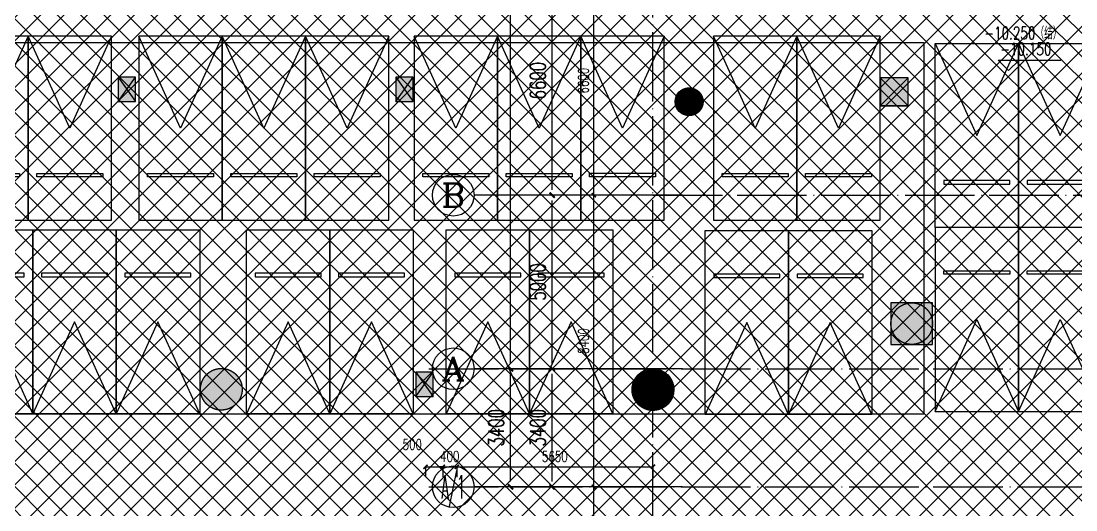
# Model space of a CAD drawing. Header units: millimetres. Extents: x 12325263 to 13848842, y -1463133 to 573208.
# Drawn here: x 12526656 to 12557023, y -1139953 to -1125871 of the extents above; entities that cross this region are included whole.
import ezdxf
from ezdxf.enums import TextEntityAlignment as Align
from ezdxf.xclip import XClip

# ---------------------------------------------------------------- set-up
doc = ezdxf.new("R2010")
doc.units = ezdxf.units.MM
doc.header["$LTSCALE"] = 1000
doc.header["$XCLIPFRAME"] = 0
doc.linetypes.add('DOTE', pattern=[2.42, 2, -0.2, 0.02, -0.2])
for name, color, linetype in [('-2F平面$0$DIM-ELEV', 3, 'Continuous'), ('-2F平面$0$PARTS-CAR公寓', 240, 'Continuous'), ('-2F平面$0$WALL-SHATCH', 8, 'Continuous'), ('A-AXIS', 16, 'DOTE'), ('A-COLS', 6, 'Continuous'), ('A-WALL-PATT', 8, 'Continuous'), ('A_WALL(防火墙)', 151, 'Continuous'), ('AXIS', 3, 'Continuous'), ('AXIS_TEXT', 7, 'Continuous'), ('PUB_DIM', 83, 'Continuous'), ('PUB_HATCH', 8, 'Continuous'), ('ROAD-LINE', 20, 'Continuous'), ('WALL', 5, 'Continuous'), ('地下室柱网$0$$0$0q-柱0', 3, 'Continuous'), ('地下室柱网$0$$0$0q-柱填充', 5, 'Continuous'), ('地下室柱网$0$0q-柱0', 8, 'Continuous'), ('地下室柱网$0$0q-柱填充', 8, 'Continuous')]:
    doc.layers.add(name, color=color, linetype=linetype)
doc.layers.add('地下室柱网$0$$0$9', color=1, linetype='Continuous', plot=False)
doc.layers.add('地下室柱网$0$9', color=8, linetype='Continuous', plot=False)
doc.styles.add('-2F平面$0$Standard', font='simplex.shx', dxfattribs={"bigfont": 'gbcbig.shx'})
doc.styles.add('_TCH_AXIS', font='COMPLEX', dxfattribs={"bigfont": 'GBCBIG'})
doc.styles.add('_TCH_DIM_T3', font='SIMPLEX.shx', dxfattribs={"width": 0.705882, "bigfont": 'GBCBIG.shx'})
doc.styles.add('COMPLEX', font='COMPLEX')
doc.dimstyles.new('_TCH_ARCH&&120', dxfattribs={"dimtxt": 306, "dimasz": 120, "dimexe": 300, "dimexo": 360, "dimgap": 147, "dimtad": 1, "dimdec": 0, "dimzin": 0, "dimdsep": 46, "dimtxsty": '_TCH_DIM_T3', "dimblk": 'ARCHTICK', "dimcen": 0.09, "dimclrt": 7, "dimazin": 2, "dimtfac": 1, "dimtdec": 0, "dimtix": 1, "dimtmove": 2, "dimatfit": 3, "dimfxl": 1, "dimfxlon": 1, "dimtolj": 1, "dimtzin": 0, "dimarcsym": 0})
doc.dimstyles.new('_TCH_ARCH&&150', dxfattribs={"dimtxt": 446.25, "dimasz": 150, "dimexe": 375, "dimexo": 450, "dimgap": 189.375, "dimtad": 1, "dimdec": 0, "dimzin": 0, "dimdsep": 46, "dimtxsty": '_TCH_DIM_T3', "dimblk": 'asdggshdfhsg_ArchTick', "dimcen": 0.09, "dimclrt": 7, "dimazin": 2, "dimtfac": 1, "dimtdec": 0, "dimtix": 1, "dimtmove": 2, "dimatfit": 3, "dimfxl": 1, "dimtolj": 1, "dimtzin": 0, "dimarcsym": 0})

# ---------------------------------------------------------------- blocks, each defined once
blk = doc.blocks.new('_FZH')
blk.add_lwpolyline([(-0.5, -0.5), (0.5, -0.5), (0.5, 0.5), (-0.5, 0.5)], close=True)
at = {"layer": 'PUB_HATCH'}
blk.add_solid([(-0.5, -0.5), (0.5, -0.5), (-0.5, 0.5), (0.5, 0.5)], dxfattribs=at)
blk = doc.blocks.new('_YZH')
blk.add_circle((0, 0), 0.5)
at = {"layer": 'PUB_HATCH', "const_width": 0.5}
blk.add_lwpolyline([(-0.25, 0, 1), (0.25, 0, 1)], format="xyb", close=True, dxfattribs=at)
blk = doc.blocks.new('1-3F')
at = {"layer": 'A-COLS', "rotation": 270}
for p, xscale, yscale, zscale in [((-52500, 7980), 800, 800, 800), ((-52000, 1300), 1200, 1200, 1200)]:
    blk.add_blockref('_FZH', p, dxfattribs=dict(at, xscale=xscale, yscale=yscale, zscale=zscale))
at = {"layer": 'A-COLS'}
for p, xscale, yscale, zscale in [((-58409, 7693), 800, 800, 800), ((-59450, -600), 1200, 1200, 1200)]:
    blk.add_blockref('_YZH', p, dxfattribs=dict(at, xscale=xscale, yscale=yscale, zscale=zscale))
blk = doc.blocks.new('adgshg13--2F平面$0$A$C7F010FC0')
at = {"layer": '-2F平面$0$WALL-SHATCH'}
h = blk.add_hatch(color=256, dxfattribs=at)
h.dxf.hatch_style = 1
h.paths.add_polyline_path([(-60384, -16881), (-763, 197), (12588, -13153), (12588, -157996), (-162965, -188820), (-171262, -180523), (-171262, -31311), (-150707, -10756), (-131860, -7981), (-99162, -7981), (-99162, -4981), (-76620, -4981), (-70108, -16881)], flags=16)
h.paths.add_polyline_path([(-60091, -16381), (-647, 647), (12988, -12988), (12988, -158332), (-163101, -189250), (-171662, -180689), (-171662, -31145), (-150778, -10261), (-131897, -7481), (-99562, -7481), (-99562, -4581), (-76366, -4581), (-69908, -16381)])
blk = doc.blocks.new('adgshgbj--2F平面$0$报建车道-2')
at = {"layer": 'ROAD-LINE'}
for p, q in [((89783, -148173), (120507, -142779)), ((120507, -142779), (122357, -153317)), ((93646, -158359), (122357, -153317))]:
    blk.add_line(p, q, dxfattribs=at)
blk = doc.blocks.new('adgshg13--2F平面$0$Lmark11')
blk.add_line((-250, 250), (1250, 250))
blk.add_lwpolyline([(-250, 250), (250, 250), (0, 0), (-250, 250)], close=True)
at = {"color": 7, "style": '-2F平面$0$Standard', "width": 0.8}
blk.add_attdef('LMARK', text='', height=180, rotation=0, dxfattribs=at).set_placement((1137, 325), align=Align.RIGHT)
blk = doc.blocks.new('adgshg2qbj-gycw-bj-13-CAR-4')
for p, q in [((0, -2650), (-1200, -5300)), ((1200, -5300), (0, -2650)), ((0, -2650), (0, -2650))]:
    blk.add_line(p, q)
blk.add_lwpolyline([(-1200, 0), (1200, 0), (1200, -5300), (-1200, -5300)], close=True)
at = {"extrusion": (-0.000447791, -3.39718e-15, 1), "elevation": -1}
blk.add_lwpolyline([(-950, -1350), (950, -1350), (950, -1250), (-950, -1250)], close=True, dxfattribs=at)
blk = doc.blocks.new('*U498')
at = {"layer": '地下室柱网$0$0q-柱填充'}
h = blk.add_hatch(color=256, dxfattribs=at)
h.dxf.hatch_style = 1
edge = h.paths.add_edge_path()
edge.add_arc((0, 0), 600, 0, 360)
at = {"layer": '地下室柱网$0$0q-柱0'}
blk.add_circle((0, 0), 600, dxfattribs=at)
blk = doc.blocks.new('*U495')
at = {"layer": '地下室柱网$0$0q-柱0'}
blk.add_lwpolyline([(-400, -400), (400, -400), (400, 400), (-400, 400)], close=True, dxfattribs=at)
at = {"layer": '地下室柱网$0$0q-柱填充'}
blk.add_solid([(-400, 400), (400, 400), (-400, -400), (400, -400)], dxfattribs=at)
at = {"layer": '地下室柱网$0$9'}
for p, q in [((-400, 400), (400, -400)), ((-400, -400), (400, 400))]:
    blk.add_line(p, q, dxfattribs=at)
blk = doc.blocks.new('*U1237')
at = {"layer": '地下室柱网$0$$0$0q-柱0'}
blk.add_lwpolyline([(-250, -350), (250, -350), (250, 350), (-250, 350)], close=True, dxfattribs=at)
at = {"layer": '地下室柱网$0$$0$0q-柱填充'}
blk.add_solid([(-250, 350), (250, 350), (-250, -350), (250, -350)], dxfattribs=at)
at = {"layer": '地下室柱网$0$$0$9'}
for p, q in [((-250, 350), (250, -350)), ((-250, -350), (250, 350))]:
    blk.add_line(p, q, dxfattribs=at)
blk = doc.blocks.new('*U500')
at = {"layer": '地下室柱网$0$0q-柱填充'}
h = blk.add_hatch(color=256, dxfattribs=at)
h.dxf.hatch_style = 1
edge = h.paths.add_edge_path()
edge.add_arc((0, 0), 400, 0, 360)
at = {"layer": '地下室柱网$0$0q-柱0'}
blk.add_circle((0, 0), 400, dxfattribs=at)
at = {"layer": '地下室柱网$0$9'}
for p, q in [((-250, 300), (250, -300)), ((-250, -300), (250, 300))]:
    blk.add_line(p, q, dxfattribs=at)
blk = doc.blocks.new('A$C2A3E77E8')
at = {"layer": '-2F平面$0$DIM-ELEV'}
ref = blk.add_blockref('adgshg13--2F平面$0$Lmark11', (512989.5, 58251.1), dxfattribs=dict(at, xscale=1.200000000000004, yscale=1.200000000000004, zscale=1.200000000000004, rotation=9.958750764330741))
XClip(ref).set_block_clipping_path([(-529.1692605615, 256.2128419876), (1355.6507577896, 780.9177241325)])
ref.add_attrib('LMARK', '-10.250（结）', dxfattribs={"layer": '0', "color": 7, "height": 360, "rotation": 9.95875, "style": '-2F平面$0$Standard', "width": 0.7}).set_placement((514241.1, 58899), align=Align.RIGHT)
ref = blk.add_blockref('adgshg13--2F平面$0$Lmark11', (512893.6, 57752.4), dxfattribs=dict(at, xscale=1.200000000000004, yscale=1.200000000000004, zscale=1.200000000000004, rotation=9.958750764330741))
ref.add_attrib('LMARK', '-10.150', dxfattribs={"layer": '0', "color": 7, "height": 360, "rotation": 9.95875, "style": '-2F平面$0$Standard', "width": 0.7}).set_placement((514029.5, 58395.2), align=Align.RIGHT)
at = {"layer": '-2F平面$0$PARTS-CAR公寓'}
for p, rotation in [((515138.5, 53553.2), 189.9585191150477), ((512774.7, 53138.3), 189.9585191150477), ((508629.6, 52317.6), 9.95851908645614), ((506265.9, 51901.8), 9.95851908645614), ((501279.8, 51048.7), 9.95851908645614), ((498916.1, 50633), 9.95851908645614), ((495624.7, 50055.8), 9.95851908645614), ((493261, 49640), 9.95851908645614), ((489567.5, 48991.5), 9.95851908645614), ((487203.8, 48576.2), 9.95851908645614), ((484839.9, 48161.3), 9.95851908645614)]:
    blk.add_blockref('adgshg2qbj-gycw-bj-13-CAR-4', p, dxfattribs=dict(at, rotation=rotation))
for p, xscale, rotation in [((508819, 52655.8), -0.9999999999999979, 189.9590294978774), ((506455.1, 52240.6), -0.9999999999999979, 189.9590294978774), ((502690, 51580.2), -0.9999999999999979, 189.9590294978774), ((500326.2, 51164.5), -0.9999999999999979, 189.9590294978774), ((497962.4, 50749.3), -0.9999999999999979, 189.9590294978774), ((494887.1, 50209.2), -0.9999999999999979, 189.9590294978774), ((492523.4, 49793.6), -0.9999999999999979, 189.9590294978774), ((490159.6, 49378.4), -0.9999999999999979, 189.9590294978774), ((487016, 48826.4), -0.9999999999999979, 189.9590294978774), ((484652.2, 48411.2), -0.9999999999999979, 189.9590294978774), ((515138.5, 53553.2), -1.000000000000001, 9.951819115276873), ((512774.7, 53138.3), -1.000000000000001, 9.951819115276873)]:
    blk.add_blockref('adgshg2qbj-gycw-bj-13-CAR-4', p, dxfattribs=dict(at, xscale=xscale, rotation=rotation))
blk.add_blockref('adgshgbj--2F平面$0$报建车道-2', (389845.5, 200902.2))
for name, p, rotation in [('*U495', (509755.1, 56575.7), 9.958774256191964), ('*U500', (503989.6, 55273.1), 44.99999999882986), ('*U1237', (495860.1, 54208.5), 9.958774256191964), ('*U1237', (487980.7, 52825), 9.958774256191964), ('*U498', (511407.5, 50085), 44.99999999882986), ('*U498', (504397.1, 46924.8), 44.99999999882986), ('*U1237', (497896.4, 45936), 9.958774256191964), ('*U498', (492157.1, 44784.7), 44.99999999882986)]:
    blk.add_blockref(name, p, dxfattribs=dict(rotation=rotation))
at = {"layer": 'WALL', "color": 1}
blk.add_blockref('adgshg13--2F平面$0$A$C7F010FC0', (561507.9, 205483.1), dxfattribs=at)
blk = doc.blocks.new('_AXISO')
blk.add_circle((0, 0), 0.5)
at = {"layer": 'AXIS_TEXT', "style": 'COMPLEX', "width": 1.041667}
blk.add_attdef('A', text='', height=0.56, dxfattribs=at).set_placement((-0.25, -0.28), (0.25, -0.28), align=Align.FIT)
blk = doc.blocks.new('asdggshdfhsg_ArchTick')
at = {"color": 0, "linetype": 'ByBlock', "const_width": 0.4}
blk.add_lwpolyline([(-0.5, -0.5), (0.5, 0.5)], dxfattribs=at)
blk = doc.blocks.new('*D5257')
at = {"layer": 'AXIS', "color": 0, "lineweight": -2, "transparency": 16777216}
for p, q in [((12411816.81071, 995989.75909), (12406941.81071, 995989.75909)), ((12407316.81071, 992739.75909), (12407316.81071, 995839.75909)), ((12411816.81071, 992589.75909), (12406941.81071, 992589.75909))]:
    blk.add_line(p, q, dxfattribs=at)
at = {"layer": 'Defpoints', "color": 0, "transparency": 16777216}
for p in [(12407316.81071, 995989.75909), (12412266.81071, 995989.75909), (12412266.81071, 992589.75909)]:
    blk.add_point(p, dxfattribs=at)
at = {"layer": 'AXIS', "color": 0, "lineweight": -2, "transparency": 16777216, "xscale": 150, "yscale": 150, "zscale": 150}
for p, rotation in [((12407316.81071, 995989.75909), 90), ((12407316.81071, 992589.75909), 270)]:
    blk.add_blockref('asdggshdfhsg_ArchTick', p, dxfattribs=dict(at, rotation=rotation))
at = {"layer": 'AXIS', "color": 7, "transparency": 16777216, "insert": (12406904.31071, 994289.75909), "char_height": 446.25, "attachment_point": 5, "rotation": 90, "style": '_TCH_DIM_T3'}
blk.add_mtext('\\A1;3400', dxfattribs=at)
blk = doc.blocks.new('*D5258')
at = {"layer": 'AXIS', "color": 0, "lineweight": -2, "transparency": 16777216}
for p, q in [((12411817, 1078990), (12406942, 1078990)), ((12407317, 996140), (12407317, 1078840)), ((12411817, 995990), (12406942, 995990))]:
    blk.add_line(p, q, dxfattribs=at)
at = {"layer": 'Defpoints', "color": 0, "transparency": 16777216}
for p in [(12407317, 1078990), (12412267, 1078990), (12412267, 995990)]:
    blk.add_point(p, dxfattribs=at)
at = {"layer": 'AXIS', "color": 0, "lineweight": -2, "transparency": 16777216, "xscale": 150, "yscale": 150, "zscale": 150}
for p, rotation in [((12407317, 1078990), 90), ((12407317, 995990), 270)]:
    blk.add_blockref('asdggshdfhsg_ArchTick', p, dxfattribs=dict(at, rotation=rotation))
at = {"layer": 'AXIS', "color": 7, "transparency": 16777216, "insert": (12406904, 1037490), "char_height": 446.2, "attachment_point": 5, "rotation": 90, "style": '_TCH_DIM_T3'}
blk.add_mtext('\\A1;83000', dxfattribs=at)
blk = doc.blocks.new('*D5259')
at = {"layer": 'AXIS', "color": 0, "lineweight": -2, "transparency": 16777216}
for p, q in [((12411816.81071, 995989.75909), (12408141.81071, 995989.75909)), ((12408516.81071, 992739.75909), (12408516.81071, 995839.75909)), ((12411816.81071, 992589.75909), (12408141.81071, 992589.75909))]:
    blk.add_line(p, q, dxfattribs=at)
at = {"layer": 'Defpoints', "color": 0, "transparency": 16777216}
for p in [(12408516.81071, 995989.75909), (12412266.81071, 995989.75909), (12412266.81071, 992589.75909)]:
    blk.add_point(p, dxfattribs=at)
at = {"layer": 'AXIS', "color": 0, "lineweight": -2, "transparency": 16777216, "xscale": 150, "yscale": 150, "zscale": 150}
for p, rotation in [((12408516.81071, 995989.75909), 90), ((12408516.81071, 992589.75909), 270)]:
    blk.add_blockref('asdggshdfhsg_ArchTick', p, dxfattribs=dict(at, rotation=rotation))
at = {"layer": 'AXIS', "color": 7, "transparency": 16777216, "insert": (12408104.31071, 994289.75909), "char_height": 446.25, "attachment_point": 5, "rotation": 90, "style": '_TCH_DIM_T3'}
blk.add_mtext('\\A1;3400', dxfattribs=at)
blk = doc.blocks.new('*D5260')
at = {"layer": 'AXIS', "color": 0, "lineweight": -2, "transparency": 16777216}
for p, q in [((12411816.81071, 1000989.75909), (12408141.81071, 1000989.75909)), ((12408516.81071, 996139.75909), (12408516.81071, 1000839.75909)), ((12411816.81071, 995989.75909), (12408141.81071, 995989.75909))]:
    blk.add_line(p, q, dxfattribs=at)
at = {"layer": 'Defpoints', "color": 0, "transparency": 16777216}
for p in [(12408516.81071, 1000989.75909), (12412266.81071, 1000989.75909), (12412266.81071, 995989.75909)]:
    blk.add_point(p, dxfattribs=at)
at = {"layer": 'AXIS', "color": 0, "lineweight": -2, "transparency": 16777216, "xscale": 150, "yscale": 150, "zscale": 150}
for p, rotation in [((12408516.81071, 1000989.75909), 90), ((12408516.81071, 995989.75909), 270)]:
    blk.add_blockref('asdggshdfhsg_ArchTick', p, dxfattribs=dict(at, rotation=rotation))
at = {"layer": 'AXIS', "color": 7, "transparency": 16777216, "insert": (12408104.31071, 998489.75909), "char_height": 446.25, "attachment_point": 5, "rotation": 90, "style": '_TCH_DIM_T3'}
blk.add_mtext('\\A1;5000', dxfattribs=at)
blk = doc.blocks.new('*D5261')
at = {"layer": 'AXIS', "color": 0, "lineweight": -2, "transparency": 16777216}
for p, q in [((12411816.81071, 1007589.75909), (12408141.81071, 1007589.75909)), ((12408516.81071, 1001139.75909), (12408516.81071, 1007439.75909)), ((12411816.81071, 1000989.75909), (12408141.81071, 1000989.75909))]:
    blk.add_line(p, q, dxfattribs=at)
at = {"layer": 'Defpoints', "color": 0, "transparency": 16777216}
for p in [(12408516.81071, 1007589.75909), (12412266.81071, 1007589.75909), (12412266.81071, 1000989.75909)]:
    blk.add_point(p, dxfattribs=at)
at = {"layer": 'AXIS', "color": 0, "lineweight": -2, "transparency": 16777216, "xscale": 150, "yscale": 150, "zscale": 150}
for p, rotation in [((12408516.81071, 1007589.75909), 90), ((12408516.81071, 1000989.75909), 270)]:
    blk.add_blockref('asdggshdfhsg_ArchTick', p, dxfattribs=dict(at, rotation=rotation))
at = {"layer": 'AXIS', "color": 7, "transparency": 16777216, "insert": (12408104.31071, 1004289.75909), "char_height": 446.25, "attachment_point": 5, "rotation": 90, "style": '_TCH_DIM_T3'}
blk.add_mtext('\\A1;6600', dxfattribs=at)
blk = doc.blocks.new('_ArchTick')
at = {"color": 0, "linetype": 'ByBlock', "const_width": 0.4}
blk.add_lwpolyline([(-0.5, -0.5), (0.5, 0.5)], dxfattribs=at)
blk = doc.blocks.new('*D4000')
at = {"layer": 'Defpoints', "color": 0, "transparency": 16777216}
for p in [(12538297, -1137187), (12538797, -1137187), (12538797, -1138711)]:
    blk.add_point(p, dxfattribs=at)
at = {"layer": 'PUB_DIM', "color": 0, "lineweight": -2, "transparency": 16777216}
for p, q in [((12538297, -1138710), (12538297, -1139011)), ((12538297, -1138711), (12538797, -1138711)), ((12538797, -1138710), (12538797, -1139011))]:
    blk.add_line(p, q, dxfattribs=at)
at = {"layer": 'PUB_DIM', "color": 0, "lineweight": -2, "transparency": 16777216, "xscale": 120, "yscale": 120, "zscale": 120, "rotation": 180}
blk.add_blockref('_ArchTick', (12538297, -1138711), dxfattribs=at)
at = {"layer": 'PUB_DIM', "color": 0, "lineweight": -2, "transparency": 16777216, "xscale": 120, "yscale": 120, "zscale": 120}
blk.add_blockref('_ArchTick', (12538797, -1138711), dxfattribs=at)
at = {"layer": 'PUB_DIM', "color": 7, "transparency": 16777216, "insert": (12537918, -1138069), "char_height": 306, "attachment_point": 5, "style": '_TCH_DIM_T3'}
blk.add_mtext('\\A1;500', dxfattribs=at)
blk = doc.blocks.new('*D4001')
at = {"layer": 'Defpoints', "color": 0, "transparency": 16777216}
for p in [(12538797, -1137187), (12539197, -1137187), (12539197, -1138711)]:
    blk.add_point(p, dxfattribs=at)
at = {"layer": 'PUB_DIM', "color": 0, "lineweight": -2, "transparency": 16777216}
for p, q in [((12538797, -1138711), (12538677, -1138711)), ((12538797, -1138710), (12538797, -1139011)), ((12538797, -1138711), (12539197, -1138711)), ((12539197, -1138710), (12539197, -1139011)), ((12539197, -1138711), (12539317, -1138711))]:
    blk.add_line(p, q, dxfattribs=at)
at = {"layer": 'PUB_DIM', "color": 0, "lineweight": -2, "transparency": 16777216, "xscale": 120, "yscale": 120, "zscale": 120}
blk.add_blockref('_ArchTick', (12538797, -1138711), dxfattribs=at)
at = {"layer": 'PUB_DIM', "color": 0, "lineweight": -2, "transparency": 16777216, "xscale": 120, "yscale": 120, "zscale": 120, "rotation": 180}
blk.add_blockref('_ArchTick', (12539197, -1138711), dxfattribs=at)
at = {"layer": 'PUB_DIM', "color": 7, "transparency": 16777216, "insert": (12538997, -1138411), "char_height": 306, "attachment_point": 5, "style": '_TCH_DIM_T3'}
blk.add_mtext('\\A1;400', dxfattribs=at)
blk = doc.blocks.new('*D4002')
at = {"layer": 'Defpoints', "color": 0, "transparency": 16777216}
for p in [(12539197, -1137187), (12544847, -1137187), (12544847, -1138711)]:
    blk.add_point(p, dxfattribs=at)
at = {"layer": 'PUB_DIM', "color": 0, "lineweight": -2, "transparency": 16777216}
for p, q in [((12539197, -1138710), (12539197, -1139011)), ((12539197, -1138711), (12544847, -1138711)), ((12544847, -1138710), (12544847, -1139011))]:
    blk.add_line(p, q, dxfattribs=at)
at = {"layer": 'PUB_DIM', "color": 0, "lineweight": -2, "transparency": 16777216, "xscale": 120, "yscale": 120, "zscale": 120, "rotation": 180}
blk.add_blockref('_ArchTick', (12539197, -1138711), dxfattribs=at)
at = {"layer": 'PUB_DIM', "color": 0, "lineweight": -2, "transparency": 16777216, "xscale": 120, "yscale": 120, "zscale": 120}
blk.add_blockref('_ArchTick', (12544847, -1138711), dxfattribs=at)
at = {"layer": 'PUB_DIM', "color": 7, "transparency": 16777216, "insert": (12542022, -1138411), "char_height": 306, "attachment_point": 5, "style": '_TCH_DIM_T3'}
blk.add_mtext('\\A1;5650', dxfattribs=at)
blk = doc.blocks.new('*D4050')
at = {"layer": 'Defpoints', "color": 0, "transparency": 16777216}
for p in [(12543146.81071, -1124286.78575), (12546746.81071, -1124286.78575), (12546746.81071, -1130886.78575)]:
    blk.add_point(p, dxfattribs=at)
at = {"layer": 'PUB_DIM', "color": 0, "lineweight": -2, "transparency": 16777216}
for p, q in [((12543147.81071, -1124286.78575), (12542846.81071, -1124286.78575)), ((12543146.81071, -1130886.78575), (12543146.81071, -1124286.78575)), ((12543147.81071, -1130886.78575), (12542846.81071, -1130886.78575))]:
    blk.add_line(p, q, dxfattribs=at)
at = {"layer": 'PUB_DIM', "color": 0, "lineweight": -2, "transparency": 16777216, "xscale": 120, "yscale": 120, "zscale": 120}
for p, rotation in [((12543146.81071, -1124286.78575), 90), ((12543146.81071, -1130886.78575), 270)]:
    blk.add_blockref('_ArchTick', p, dxfattribs=dict(at, rotation=rotation))
at = {"layer": 'PUB_DIM', "color": 7, "transparency": 16777216, "insert": (12542846.81071, -1127586.78575), "char_height": 306, "attachment_point": 5, "rotation": 90, "style": '_TCH_DIM_T3'}
blk.add_mtext('\\A1;6600', dxfattribs=at)
blk = doc.blocks.new('*D4051')
at = {"layer": 'Defpoints', "color": 0, "transparency": 16777216}
for p in [(12543146.81071, -1130886.78575), (12546746.81071, -1130886.78575), (12546746.81071, -1139286.78575)]:
    blk.add_point(p, dxfattribs=at)
at = {"layer": 'PUB_DIM', "color": 0, "lineweight": -2, "transparency": 16777216}
for p, q in [((12543147.81071, -1130886.78575), (12542846.81071, -1130886.78575)), ((12543146.81071, -1139286.78575), (12543146.81071, -1130886.78575)), ((12543147.81071, -1139286.78575), (12542846.81071, -1139286.78575))]:
    blk.add_line(p, q, dxfattribs=at)
at = {"layer": 'PUB_DIM', "color": 0, "lineweight": -2, "transparency": 16777216, "xscale": 120, "yscale": 120, "zscale": 120}
for p, rotation in [((12543146.81071, -1130886.78575), 90), ((12543146.81071, -1139286.78575), 270)]:
    blk.add_blockref('_ArchTick', p, dxfattribs=dict(at, rotation=rotation))
at = {"layer": 'PUB_DIM', "color": 7, "transparency": 16777216, "insert": (12542846.81071, -1135086.78575), "char_height": 306, "attachment_point": 5, "rotation": 90, "style": '_TCH_DIM_T3'}
blk.add_mtext('\\A1;8400', dxfattribs=at)
blk = doc.blocks.new('*D4052')
at = {"layer": 'Defpoints', "color": 0, "transparency": 16777216}
for p in [(12543147, -1139287), (12546747, -1139287), (12546747, -1147887)]:
    blk.add_point(p, dxfattribs=at)
at = {"layer": 'PUB_DIM', "color": 0, "lineweight": -2, "transparency": 16777216}
for p, q in [((12543148, -1139287), (12542847, -1139287)), ((12543147, -1147887), (12543147, -1139287)), ((12543148, -1147887), (12542847, -1147887))]:
    blk.add_line(p, q, dxfattribs=at)
at = {"layer": 'PUB_DIM', "color": 0, "lineweight": -2, "transparency": 16777216, "xscale": 120, "yscale": 120, "zscale": 120}
for p, rotation in [((12543147, -1139287), 90), ((12543147, -1147887), 270)]:
    blk.add_blockref('_ArchTick', p, dxfattribs=dict(at, rotation=rotation))
at = {"layer": 'PUB_DIM', "color": 7, "transparency": 16777216, "insert": (12542847, -1143587), "char_height": 306, "attachment_point": 5, "rotation": 90, "style": '_TCH_DIM_T3'}
blk.add_mtext('\\A1;8600', dxfattribs=at)
blk = doc.blocks.new('qlzw')
at = {"layer": 'A-AXIS'}
for p, q in [((12411416.8, 979489.8), (12411416.8, 1082089.8)), ((12411416.8, 1000989.8), (12486866.8, 1000989.8)), ((12404966.8, 995989.8), (12486866.8, 995989.8)), ((12404966.8, 992589.8), (12485416.8, 992589.8))]:
    blk.add_line(p, q, dxfattribs=at)
at = {"layer": 'AXIS'}
for p, q in [((12412266.8, 1000989.8), (12406266.8, 1000989.8)), ((12412266.8, 995989.8), (12406266.8, 995989.8)), ((12412266.8, 992589.8), (12406266.8, 992589.8))]:
    blk.add_line(p, q, dxfattribs=at)
ref = blk.add_blockref('_AXISO', (12405666.8, 1000989.8), dxfattribs=dict(at, xscale=1200, yscale=1200, zscale=1200))
ref.add_attrib('A', 'B', dxfattribs={"layer": 'AXIS_TEXT', "height": 678.8, "style": '_TCH_AXIS', "width": 1.235294}).set_placement((12405327.4, 1000650.3), (12406006.2, 1000650.3), align=Align.FIT)
ref = blk.add_blockref('_AXISO', (12405666.8, 995989.8), dxfattribs=dict(at, xscale=1200, yscale=1200, zscale=1200))
ref.add_attrib('A', 'A', dxfattribs={"layer": 'AXIS_TEXT', "height": 678.8, "style": '_TCH_AXIS', "width": 1.166667}).set_placement((12405327.4, 995650.3), (12406006.2, 995650.3), align=Align.FIT)
ref = blk.add_blockref('_AXISO', (12405666.8, 992589.8), dxfattribs=dict(at, xscale=1200, yscale=1200, zscale=1200))
ref.add_attrib('A', 'A/1', dxfattribs={"layer": 'AXIS_TEXT', "height": 678.82, "style": '_TCH_AXIS', "width": 0.403846}).set_placement((12405327.4, 992250.3), (12406006.2, 992250.3), align=Align.FIT)
for p1, p2, distance, picture, middle in [((12412266.8, 995989.8), (12412266.8, 1078989.8), 4950, '*D5258', (12406904.3, 1037489.8)), ((12412266.8, 1000989.8), (12412266.8, 1007589.8), 3750, '*D5261', (12408104.3, 1004289.8)), ((12412266.8, 995989.8), (12412266.8, 1000989.8), 3750, '*D5260', (12408104.3, 998489.8)), ((12412266.8, 992589.8), (12412266.8, 995989.8), 4950, '*D5257', (12406904.3, 994289.8)), ((12412266.8, 992589.8), (12412266.8, 995989.8), 3750, '*D5259', (12408104.3, 994289.8))]:
    dim = blk.add_aligned_dim(p1=p1, p2=p2, distance=distance, dimstyle='_TCH_ARCH&&150', dxfattribs=at)
    dim.commit()
    dim.dimension.update_dxf_attribs({"geometry": picture, "text_midpoint": middle})

msp = doc.modelspace()

# ---------------------------------------------------------------- hatches: boundary and pattern name
at = {"layer": 'A-WALL-PATT'}
h = msp.add_hatch(dxfattribs=at)
h.set_pattern_fill('ANSI37', color=252, scale=300)
h.set_pattern_definition([(45, (0, 0), (-336.759605, 336.759605), []), (135, (0, 0), (-336.759605, -336.759605), [])])
h.paths.add_polyline_path([(12564696.8, -1148386.8), (12504241.6, -1148387), (12504241.6, -1033958), (12634041.3, -1033958), (12627844.5, -1069250.3), (12616665.5, -1067287.4), (12616902.5, -1065937.9), (12610631.1, -1064836.8), (12604673.6, -1064836.8), (12597896.8, -1064836.8), (12597896.8, -1060786.8), (12593492.1, -1060786.8), (12590496.8, -1060786.8), (12590496.8, -1069586.9), (12575796.8, -1069586.9), (12575796.8, -1059986.8), (12574896.8, -1059986.8), (12574896.8, -1057336.8), (12570296.8, -1057336.8), (12570296.8, -1055286.8), (12568296.8, -1055286.8), (12568296.8, -1060086.8), (12564596.6, -1060086.8), (12564596.6, -1069486.8), (12564696.9, -1069486.8), (12564696.8, -1097986.8), (12567296.8, -1097986.8), (12567296.8, -1105536.8), (12565696.8, -1105536.8), (12565696.8, -1113036.8), (12564696.8, -1113036.8)])

# ---------------------------------------------------------------- block references
ref = msp.add_blockref('A$C2A3E77E8', (12039933.3, -1095474.8), dxfattribs=dict(rotation=350.0412492537527))
XClip(ref).set_block_clipping_path([(574517.6328491271, 127502.2367430634), (563167.6328490991, 127502.2228846755), (563167.6311767455, 128872.3654828509), (556800.2987149898, 128872.35771109), (544257.8770271596, 126670.0996581088), (543557.4714692105, 130659.0804795903), (536268.9804626536, 129379.331731239), (537790.8662453052, 120711.8038626132), (523312.3703787625, 118169.6006707186), (521652.1357429288, 127625.0713569671), (520765.6618171427, 127469.4202569119), (520307.3778515682, 130079.4678951118), (515776.700237589, 129283.9687092729), (515422.1926091146, 131303.0932199814), (513452.2958014049, 130957.2097736297), (514282.4182554409, 126229.4878651481), (510637.9919826575, 125589.577113275), (512263.534631284, 116331.1783077423), (512362.3527807724, 116348.529120174), (517291.1072248165, 88278.0145814414), (519851.8954271879, 88727.6234641299), (522454.6248882134, 73904.4148362107), (519893.7906026859, 73454.7686835658), (526007.3042119928, 38637.452739819), (480033.7029030509, 30565.0258553012), (466439.1866319198, 28317.0522398334), (446673.6220214516, 140886.9888556413), (578014.3726615645, 163948.422490485), (584117.7942495663, 129187.8787387202)])
msp.add_blockref('1-3F', (12604296.8, -1135886.8))
at = {"layer": 'A_WALL(防火墙)'}
msp.add_blockref('qlzw', (133430, -2131876.5), dxfattribs=at)

# ---------------------------------------------------------------- dimensions: what is measured, and where the dimension line sits
at = {"layer": 'PUB_DIM'}
for p1, p2, distance, picture, middle in [((12546746.8, -1130886.8), (12546746.8, -1124286.8), 3600, '*D4050', (12542846.8, -1127586.8)), ((12546746.8, -1139286.8), (12546746.8, -1130886.8), 3600, '*D4051', (12542846.8, -1135086.8)), ((12538796.8, -1137186.8), (12539196.8, -1137186.8), -1524.4, '*D4001', (12538996.8, -1138411.2)), ((12539196.8, -1137186.8), (12544846.8, -1137186.8), -1524.4, '*D4002', (12542021.8, -1138411.2)), ((12546746.8, -1147886.9), (12546746.8, -1139286.8), 3600, '*D4052', (12542846.8, -1143586.8))]:
    dim = msp.add_aligned_dim(p1=p1, p2=p2, distance=distance, dimstyle='_TCH_ARCH&&120', dxfattribs=at)
    dim.commit()
    dim.dimension.update_dxf_attribs({"geometry": picture, "text_midpoint": middle})
dim = msp.add_linear_dim(base=(12538796.8, -1138711.2), p1=(12538296.8, -1137186.8), p2=(12538796.8, -1137186.8), angle=0, dimstyle='_TCH_ARCH&&120', dxfattribs=at)
dim.commit()
dim.dimension.update_dxf_attribs({"geometry": '*D4000', "text_midpoint": (12537917.6, -1138069.4), "dimtype": 129})

doc.saveas('drawing.dxf')
